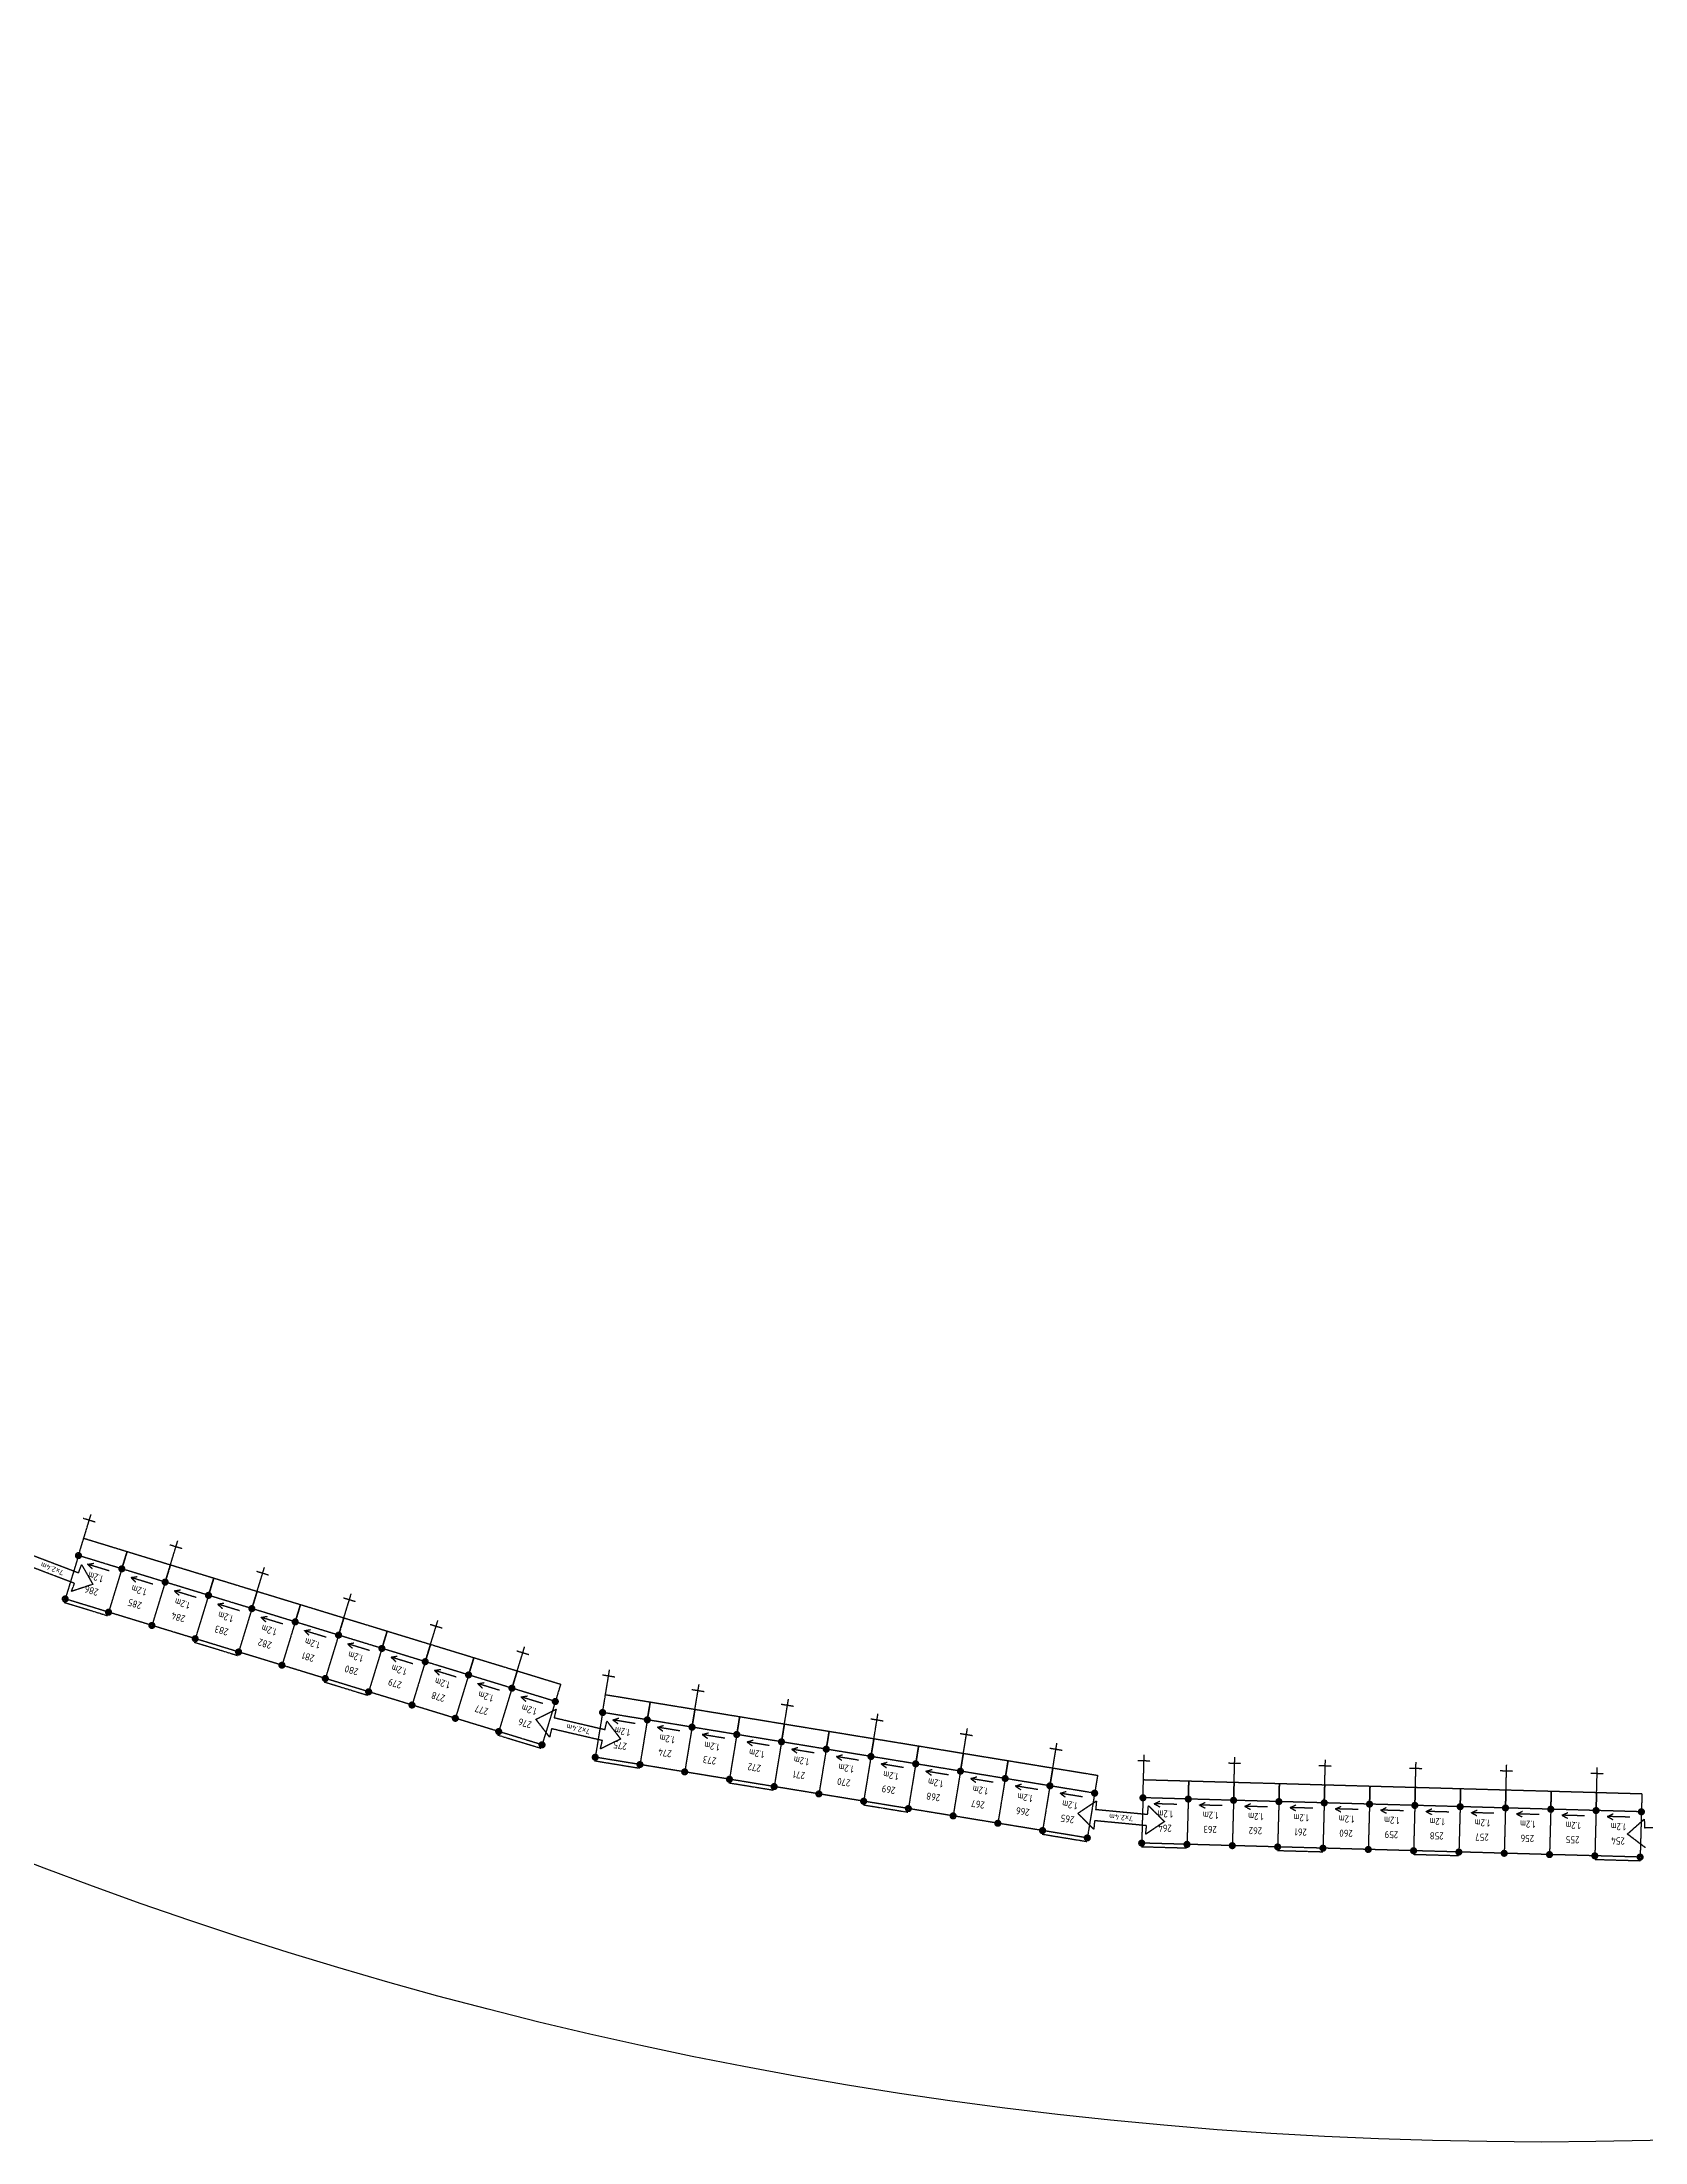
# Model space of a CAD drawing. Header units: millimetres. Extents: x -104667 to 131446, y -104429 to 134339.
# Drawn here: x -28618 to 16291, y -104429 to -45602 of the extents above; entities that cross this region are included whole.
import ezdxf
from ezdxf.enums import TextEntityAlignment as Align

# ---------------------------------------------------------------- set-up
doc = ezdxf.new("R2010")
doc.units = ezdxf.units.MM
doc.linetypes.add('KwikScaf_DASHED', pattern=[3.75, 2.5, -1.25])
doc.linetypes.add('KwikScaf_Line', pattern=[1, 1, 0])
doc.layers.get('0').update_dxf_attribs({"linetype": 'CONTINUOUS'})
doc.layers.add('KwikScaf Schematic', color=7, linetype='CONTINUOUS')
doc.styles.add('KwikScaf ISO', font='isocp.shx')

msp = doc.modelspace()

# ---------------------------------------------------------------- linework, layer by layer
msp.add_circle((13389, 13628), 118057)
at = {"layer": 'KwikScaf Schematic', "color": 1, "linetype": 'KwikScaf_Line'}
for p, q in [((-27126, -87065), (-27461, -86962)), ((-27447, -87515), (-27243, -86846)), ((-27596, -88001), (-27447, -87515)), ((-27447, -87515), (-26233, -87887)), ((-25019, -88259), (-24814, -87589)), ((-27596, -88001), (-27968, -89216)), ((-26382, -88373), (-27596, -88001)), ((-27339, -88246), (-27164, -88216)), ((-26382, -88373), (-26233, -87887)), ((-26233, -87887), (-26382, -88373)), ((-26233, -87887), (-25019, -88259)), ((-24698, -87808), (-25032, -87705)), ((-26732, -88432), (-27339, -88246)), ((-27339, -88246), (-27210, -88368)), ((-26382, -88373), (-26753, -89587)), ((-25167, -88744), (-26382, -88373)), ((-26124, -88617), (-25949, -88588)), ((-25517, -88803), (-26124, -88617)), ((-26124, -88617), (-25996, -88740)), ((-25167, -88744), (-25539, -89959)), ((-25167, -88744), (-25019, -88259)), ((-25019, -88259), (-25167, -88744)), ((-23953, -89116), (-25167, -88744)), ((-25019, -88259), (-23804, -88630)), ((-23953, -89116), (-23804, -88630)), ((-23804, -88630), (-23953, -89116)), ((-23804, -88630), (-22590, -89002)), ((-22269, -88551), (-22603, -88448)), ((-22590, -89002), (-22385, -88332)), ((-26753, -89587), (-27968, -89216)), ((-24910, -88989), (-24735, -88960)), ((-24303, -89175), (-24910, -88989)), ((-24910, -88989), (-24781, -89111)), ((-23953, -89116), (-24324, -90330)), ((-22738, -89487), (-23953, -89116)), ((-23696, -89361), (-23521, -89331)), ((-23088, -89546), (-23696, -89361)), ((-23696, -89361), (-23567, -89483)), ((-22738, -89487), (-22590, -89002)), ((-22590, -89002), (-22738, -89487)), ((-22590, -89002), (-21375, -89373)), ((-21524, -89859), (-21375, -89373)), ((-21375, -89373), (-21524, -89859)), ((-21375, -89373), (-20161, -89745)), ((-19840, -89294), (-20175, -89192)), ((-20161, -89745), (-19956, -89075)), ((-25539, -89959), (-26753, -89587)), ((-24324, -90330), (-25539, -89959)), ((-22738, -89487), (-23110, -90702)), ((-21524, -89859), (-22738, -89487)), ((-22481, -89732), (-22306, -89703)), ((-21874, -89918), (-22481, -89732)), ((-22481, -89732), (-22353, -89855)), ((-21524, -89859), (-21895, -91073)), ((-20309, -90231), (-21524, -89859)), ((-20309, -90231), (-20161, -89745)), ((-20161, -89745), (-20309, -90231)), ((-20161, -89745), (-18946, -90116)), ((-17411, -90037), (-17746, -89935)), ((-17732, -90488), (-17527, -89819)), ((-23110, -90702), (-24324, -90330)), ((-21267, -90104), (-21092, -90074)), ((-20660, -90290), (-21267, -90104)), ((-21267, -90104), (-21138, -90226)), ((-20309, -90231), (-20681, -91445)), ((-19095, -90602), (-20309, -90231)), ((-20052, -90475), (-19877, -90446)), ((-19445, -90661), (-20052, -90475)), ((-20052, -90475), (-19924, -90598)), ((-19095, -90602), (-18946, -90116)), ((-18946, -90116), (-19095, -90602)), ((-18946, -90116), (-17732, -90488)), ((-17881, -90974), (-17732, -90488)), ((-17732, -90488), (-17881, -90974)), ((-17732, -90488), (-16518, -90860)), ((-15303, -91231), (-15098, -90562)), ((-21895, -91073), (-23110, -90702)), ((-20681, -91445), (-21895, -91073)), ((-19095, -90602), (-19467, -91817)), ((-17881, -90974), (-19095, -90602)), ((-18838, -90847), (-18663, -90817)), ((-18231, -91033), (-18838, -90847)), ((-18838, -90847), (-18709, -90969)), ((-17881, -90974), (-18252, -92188)), ((-16666, -91345), (-17881, -90974)), ((-16666, -91345), (-16518, -90860)), ((-16518, -90860), (-16666, -91345)), ((-16518, -90860), (-15303, -91231)), ((-14982, -90780), (-15317, -90678)), ((-19467, -91817), (-20681, -91445)), ((-17623, -91218), (-17448, -91189)), ((-17016, -91404), (-17623, -91218)), ((-17623, -91218), (-17495, -91341)), ((-16666, -91345), (-17038, -92560)), ((-15452, -91717), (-16666, -91345)), ((-16409, -91590), (-16234, -91561)), ((-15802, -91776), (-16409, -91590)), ((-16409, -91590), (-16280, -91712)), ((-15452, -91717), (-15823, -92931)), ((-15452, -91717), (-15303, -91231)), ((-15303, -91231), (-15452, -91717)), ((-14237, -92088), (-15452, -91717)), ((-15303, -91231), (-14089, -91603)), ((-14089, -91603), (-14237, -92088)), ((-12573, -91406), (-12919, -91350)), ((-12831, -91896), (-12718, -91205)), ((-10067, -91817), (-10412, -91761)), ((-10325, -92307), (-10211, -91616)), ((-18252, -92188), (-19467, -91817)), ((-17038, -92560), (-18252, -92188)), ((-15195, -91962), (-15020, -91932)), ((-14587, -92147), (-15195, -91962)), ((-15195, -91962), (-15066, -92084)), ((-14237, -92088), (-14609, -93303)), ((-12913, -92397), (-12831, -91896)), ((-12831, -91896), (-11578, -92102)), ((-11660, -92603), (-11578, -92102)), ((-11578, -92102), (-11660, -92603)), ((-11578, -92102), (-10325, -92307)), ((-10407, -92808), (-10325, -92307)), ((-10325, -92307), (-10407, -92808)), ((-10325, -92307), (-9071, -92512)), ((-7560, -92228), (-7906, -92172)), ((-7818, -92718), (-7705, -92027)), ((-15823, -92931), (-17038, -92560)), ((-14609, -93303), (-15823, -92931)), ((-12913, -92397), (-13119, -93651)), ((-11660, -92603), (-12913, -92397)), ((-12626, -92605), (-12456, -92553)), ((-11999, -92708), (-12626, -92605)), ((-12626, -92605), (-12482, -92709)), ((-11660, -92603), (-11865, -93856)), ((-10407, -92808), (-11660, -92603)), ((-11372, -92811), (-11203, -92758)), ((-10746, -92914), (-11372, -92811)), ((-11372, -92811), (-11229, -92915)), ((-10407, -92808), (-10612, -94062)), ((-9153, -93014), (-10407, -92808)), ((-9153, -93014), (-9071, -92512)), ((-9071, -92512), (-9153, -93014)), ((-9071, -92512), (-7818, -92718)), ((-7900, -93219), (-7818, -92718)), ((-7818, -92718), (-7900, -93219)), ((-7818, -92718), (-6565, -92923)), ((-6647, -93425), (-6565, -92923)), ((-6565, -92923), (-6647, -93425)), ((-6565, -92923), (-5311, -93129)), ((-5054, -92639), (-5399, -92582)), ((-5311, -93129), (-5198, -92438)), ((-2805, -93540), (-2692, -92849)), ((-10119, -93016), (-9950, -92964)), ((-9492, -93119), (-10119, -93016)), ((-10119, -93016), (-9975, -93120)), ((-9153, -93014), (-9359, -94267)), ((-7900, -93219), (-9153, -93014)), ((-8866, -93222), (-8696, -93169)), ((-8239, -93325), (-8866, -93222)), ((-8866, -93222), (-8722, -93326)), ((-7900, -93219), (-8106, -94473)), ((-6647, -93425), (-7900, -93219)), ((-7613, -93427), (-7443, -93375)), ((-6986, -93530), (-7613, -93427)), ((-7613, -93427), (-7469, -93531)), ((-6647, -93425), (-6852, -94678)), ((-5394, -93630), (-6647, -93425)), ((-5394, -93630), (-5311, -93129)), ((-5311, -93129), (-5394, -93630)), ((-5311, -93129), (-4058, -93334)), ((-4140, -93836), (-4058, -93334)), ((-4058, -93334), (-4140, -93836)), ((-4058, -93334), (-2805, -93540)), ((-2547, -93050), (-2893, -92993)), ((-41, -93461), (-386, -93404)), ((-298, -93951), (-185, -93260)), ((-11865, -93856), (-13119, -93651)), ((-10612, -94062), (-11865, -93856)), ((-9359, -94267), (-10612, -94062)), ((-6359, -93633), (-6190, -93580)), ((-5733, -93735), (-6359, -93633)), ((-6359, -93633), (-6215, -93737)), ((-5394, -93630), (-5599, -94883)), ((-4140, -93836), (-5394, -93630)), ((-5106, -93838), (-4936, -93786)), ((-4479, -93941), (-5106, -93838)), ((-5106, -93838), (-4962, -93942)), ((-4140, -93836), (-4346, -95089)), ((-2887, -94041), (-4140, -93836)), ((-3853, -94044), (-3683, -93991)), ((-3226, -94146), (-3853, -94044)), ((-3853, -94044), (-3709, -94148)), ((-2887, -94041), (-3093, -95294)), ((-2887, -94041), (-2805, -93540)), ((-2805, -93540), (-2887, -94041)), ((-1634, -94247), (-2887, -94041)), ((-2805, -93540), (-1552, -93745)), ((-1634, -94247), (-1552, -93745)), ((-1552, -93745), (-1634, -94247)), ((-1552, -93745), (-298, -93951)), ((-381, -94452), (-298, -93951)), ((-298, -93951), (-381, -94452)), ((-298, -93951), (955, -94156)), ((2430, -93759), (2080, -93749)), ((2241, -94278), (2260, -93579)), ((4969, -93830), (4619, -93820)), ((4780, -94350), (4799, -93650)), ((7508, -93901), (7158, -93891)), ((7319, -94421), (7338, -93721)), ((10047, -93973), (9697, -93963)), ((9858, -94492), (9877, -93793)), ((12586, -94044), (12236, -94034)), ((12397, -94564), (12416, -93864)), ((15125, -94115), (14775, -94105)), ((14936, -94635), (14955, -93935)), ((-8106, -94473), (-9359, -94267)), ((-6852, -94678), (-8106, -94473)), ((-5599, -94883), (-6852, -94678)), ((-2599, -94249), (-2430, -94197)), ((-1973, -94352), (-2599, -94249)), ((-2599, -94249), (-2456, -94353)), ((-1634, -94247), (-1839, -95500)), ((-381, -94452), (-1634, -94247)), ((-1346, -94455), (-1177, -94402)), ((-720, -94557), (-1346, -94455)), ((-1346, -94455), (-1202, -94559)), ((-381, -94452), (-586, -95705)), ((873, -94658), (-381, -94452)), ((-93, -94660), (77, -94607)), ((534, -94763), (-93, -94660)), ((-93, -94660), (51, -94764)), ((873, -94658), (667, -95911)), ((955, -94156), (873, -94658)), ((2226, -94786), (2241, -94278)), ((2241, -94278), (3510, -94314)), ((3496, -94822), (3510, -94314)), ((3510, -94314), (3496, -94822)), ((3510, -94314), (4780, -94350)), ((4765, -94858), (4780, -94350)), ((4780, -94350), (4765, -94858)), ((4780, -94350), (6049, -94385)), ((6035, -94893), (6049, -94385)), ((6049, -94385), (6035, -94893)), ((6049, -94385), (7319, -94421)), ((7304, -94929), (7319, -94421)), ((7319, -94421), (7304, -94929)), ((7319, -94421), (8588, -94457)), ((8574, -94965), (8588, -94457)), ((8588, -94457), (8574, -94965)), ((8588, -94457), (9858, -94492)), ((9843, -95000), (9858, -94492)), ((9858, -94492), (9843, -95000)), ((9858, -94492), (11127, -94528)), ((11113, -95036), (11127, -94528)), ((11127, -94528), (11113, -95036)), ((11127, -94528), (12397, -94564)), ((12382, -95072), (12397, -94564)), ((12397, -94564), (12382, -95072)), ((12397, -94564), (13666, -94599)), ((13652, -95107), (13666, -94599)), ((13666, -94599), (13652, -95107)), ((13666, -94599), (14936, -94635)), ((14921, -95143), (14936, -94635)), ((14936, -94635), (14921, -95143)), ((14936, -94635), (16205, -94671)), ((16205, -94671), (16191, -95179)), ((-4346, -95089), (-5599, -94883)), ((-3093, -95294), (-4346, -95089)), ((-1839, -95500), (-3093, -95294)), ((2226, -94786), (2191, -96056)), ((3496, -94822), (2226, -94786)), ((2539, -94954), (2700, -94879)), ((3174, -94972), (2539, -94954)), ((2539, -94954), (2696, -95038)), ((3496, -94822), (3460, -96091)), ((4765, -94858), (3496, -94822)), ((3809, -94990), (3970, -94915)), ((4443, -95007), (3809, -94990)), ((3809, -94990), (3965, -95073)), ((4765, -94858), (4730, -96127)), ((6035, -94893), (4765, -94858)), ((5078, -95025), (5239, -94950)), ((5713, -95043), (5078, -95025)), ((5078, -95025), (5235, -95109)), ((6035, -94893), (5999, -96163)), ((7304, -94929), (6035, -94893)), ((6348, -95061), (6509, -94986)), ((6982, -95079), (6348, -95061)), ((6348, -95061), (6504, -95145)), ((7304, -94929), (7269, -96198)), ((8574, -94965), (7304, -94929)), ((7617, -95097), (7778, -95022)), ((8252, -95114), (7617, -95097)), ((7617, -95097), (7774, -95180)), ((8574, -94965), (8538, -96234)), ((9843, -95000), (8574, -94965)), ((8887, -95132), (9048, -95057)), ((9521, -95150), (8887, -95132)), ((8887, -95132), (9043, -95216)), ((9843, -95000), (9808, -96270)), ((11113, -95036), (9843, -95000)), ((10156, -95168), (10317, -95093)), ((10791, -95186), (10156, -95168)), ((10156, -95168), (10313, -95252)), ((11113, -95036), (11077, -96305)), ((12382, -95072), (11113, -95036)), ((11426, -95204), (11587, -95129)), ((12060, -95221), (11426, -95204)), ((11426, -95204), (11582, -95287)), ((12382, -95072), (12347, -96341)), ((13652, -95107), (12382, -95072)), ((12695, -95239), (12856, -95164)), ((13330, -95257), (12695, -95239)), ((12695, -95239), (12852, -95323)), ((13652, -95107), (13616, -96377)), ((14921, -95143), (13652, -95107)), ((13965, -95275), (14126, -95200)), ((14599, -95293), (13965, -95275)), ((13965, -95275), (14121, -95359)), ((14921, -95143), (14886, -96412)), ((16191, -95179), (14921, -95143)), ((15234, -95311), (15395, -95236)), ((16191, -95179), (16155, -96448)), ((-586, -95705), (-1839, -95500)), ((667, -95911), (-586, -95705)), ((15869, -95328), (15234, -95311)), ((15234, -95311), (15391, -95394)), ((3460, -96091), (2191, -96056)), ((4730, -96127), (3460, -96091)), ((5999, -96163), (4730, -96127)), ((7269, -96198), (5999, -96163)), ((8538, -96234), (7269, -96198)), ((9808, -96270), (8538, -96234)), ((11077, -96305), (9808, -96270)), ((12347, -96341), (11077, -96305)), ((13616, -96377), (12347, -96341)), ((14886, -96412), (13616, -96377)), ((16155, -96448), (14886, -96412))]:
    msp.add_line(p, q, dxfattribs=at)
at = {"layer": 'KwikScaf Schematic', "color": 3, "linetype": 'KwikScaf_Line'}
for p, q in [((-28960, -87962), (-27593, -88482)), ((-27707, -88781), (-29074, -88261)), ((-27792, -89006), (-27707, -88781)), ((-27194, -88806), (-27792, -89006)), ((-27593, -88482), (-27507, -88258)), ((-27507, -88258), (-27194, -88806)), ((-14782, -92586), (-14216, -92307)), ((-14216, -92307), (-14270, -92541)), ((-14397, -93086), (-14782, -92586)), ((-14343, -92853), (-14397, -93086)), ((-12918, -93185), (-14343, -92853)), ((-14270, -92541), (-12845, -92874)), ((-12845, -92874), (-12791, -92640)), ((-12791, -92640), (-12407, -93141)), ((-12407, -93141), (-12973, -93419)), ((-12973, -93419), (-12918, -93185)), ((400, -95223), (924, -94872)), ((848, -95668), (400, -95223)), ((924, -94872), (901, -95111)), ((901, -95111), (2357, -95249)), ((2357, -95249), (2380, -95010)), ((2380, -95010), (2828, -95455)), ((871, -95429), (848, -95668)), ((2327, -95568), (871, -95429)), ((2828, -95455), (2304, -95807)), ((2304, -95807), (2327, -95568)), ((15798, -95803), (16270, -95384)), ((16301, -96183), (15798, -95803)), ((16270, -95384), (16279, -95624)), ((16279, -95624), (17741, -95566))]:
    msp.add_line(p, q, dxfattribs=at)
at = {"layer": 'KwikScaf Schematic', "color": 1, "linetype": 'KwikScaf_DASHED'}
for p, q in [((-27997, -89311), (-26782, -89683)), ((-24354, -90426), (-23139, -90798)), ((-20710, -91541), (-19496, -91912)), ((-15853, -93027), (-14638, -93398)), ((-13135, -93749), (-11882, -93955)), ((-9375, -94366), (-8122, -94571)), ((-5615, -94982), (-4362, -95188)), ((-602, -95804), (651, -96009)), ((2188, -96156), (3457, -96191)), ((5996, -96263), (7266, -96298)), ((9805, -96370), (11074, -96405)), ((14883, -96512), (16152, -96548))]:
    msp.add_line(p, q, dxfattribs=at)
at = {"layer": 'KwikScaf Schematic', "color": 1, "linetype": 'KwikScaf_Line'}
for points in [[(-27611, -88049, 100, 100, -0.198912), (-27640, -88025, 100, 100, -0.198912), (-27644, -87987, 100, 100, -0.198912), (-27620, -87957, 100, 100, -0.198912), (-27581, -87953, 100, 100, -0.198912), (-27552, -87978, 100, 100, -0.198912), (-27548, -88016, 100, 100, -0.198912), (-27573, -88045, 100, 100, -0.198912)], [(-26396, -88421, 100, 100, -0.198912), (-26426, -88396, 100, 100, -0.198912), (-26429, -88358, 100, 100, -0.198912), (-26405, -88329, 100, 100, -0.198912), (-26367, -88325, 100, 100, -0.198912), (-26337, -88349, 100, 100, -0.198912), (-26334, -88387, 100, 100, -0.198912), (-26358, -88417, 100, 100, -0.198912)], [(-25182, -88792, 100, 100, -0.198912), (-25211, -88768, 100, 100, -0.198912), (-25215, -88730, 100, 100, -0.198912), (-25191, -88700, 100, 100, -0.198912), (-25153, -88697, 100, 100, -0.198912), (-25123, -88721, 100, 100, -0.198912), (-25119, -88759, 100, 100, -0.198912), (-25144, -88788, 100, 100, -0.198912)], [(-23967, -89164, 100, 100, -0.198912), (-23997, -89139, 100, 100, -0.198912), (-24001, -89101, 100, 100, -0.198912), (-23976, -89072, 100, 100, -0.198912), (-23938, -89068, 100, 100, -0.198912), (-23909, -89092, 100, 100, -0.198912), (-23905, -89131, 100, 100, -0.198912), (-23929, -89160, 100, 100, -0.198912)], [(-22753, -89535, 100, 100, -0.198912), (-22782, -89511, 100, 100, -0.198912), (-22786, -89473, 100, 100, -0.198912), (-22762, -89443, 100, 100, -0.198912), (-22724, -89440, 100, 100, -0.198912), (-22694, -89464, 100, 100, -0.198912), (-22691, -89502, 100, 100, -0.198912), (-22715, -89532, 100, 100, -0.198912)], [(-26768, -89635, 100, 100, -0.198912), (-26797, -89611, 100, 100, -0.198912), (-26801, -89573, 100, 100, -0.198912), (-26777, -89543, 100, 100, -0.198912), (-26739, -89539, 100, 100, -0.198912), (-26709, -89564, 100, 100, -0.198912), (-26705, -89602, 100, 100, -0.198912), (-26730, -89631, 100, 100, -0.198912)], [(-25553, -90007, 100, 100, -0.198912), (-25583, -89982, 100, 100, -0.198912), (-25587, -89944, 100, 100, -0.198912), (-25562, -89915, 100, 100, -0.198912), (-25524, -89911, 100, 100, -0.198912), (-25495, -89935, 100, 100, -0.198912), (-25491, -89973, 100, 100, -0.198912), (-25515, -90003, 100, 100, -0.198912)], [(-21539, -89907, 100, 100, -0.198912), (-21568, -89882, 100, 100, -0.198912), (-21572, -89844, 100, 100, -0.198912), (-21547, -89815, 100, 100, -0.198912), (-21509, -89811, 100, 100, -0.198912), (-21480, -89836, 100, 100, -0.198912), (-21476, -89874, 100, 100, -0.198912), (-21500, -89903, 100, 100, -0.198912)], [(-24339, -90378, 100, 100, -0.198912), (-24368, -90354, 100, 100, -0.198912), (-24372, -90316, 100, 100, -0.198912), (-24348, -90286, 100, 100, -0.198912), (-24310, -90283, 100, 100, -0.198912), (-24280, -90307, 100, 100, -0.198912), (-24277, -90345, 100, 100, -0.198912), (-24301, -90374, 100, 100, -0.198912)], [(-20324, -90278, 100, 100, -0.198912), (-20354, -90254, 100, 100, -0.198912), (-20357, -90216, 100, 100, -0.198912), (-20333, -90186, 100, 100, -0.198912), (-20295, -90183, 100, 100, -0.198912), (-20265, -90207, 100, 100, -0.198912), (-20262, -90245, 100, 100, -0.198912), (-20286, -90275, 100, 100, -0.198912)], [(-19110, -90650, 100, 100, -0.198912), (-19139, -90626, 100, 100, -0.198912), (-19143, -90588, 100, 100, -0.198912), (-19119, -90558, 100, 100, -0.198912), (-19080, -90554, 100, 100, -0.198912), (-19051, -90579, 100, 100, -0.198912), (-19047, -90617, 100, 100, -0.198912), (-19072, -90646, 100, 100, -0.198912)], [(-23125, -90750, 100, 100, -0.198912), (-23154, -90725, 100, 100, -0.198912), (-23158, -90687, 100, 100, -0.198912), (-23133, -90658, 100, 100, -0.198912), (-23095, -90654, 100, 100, -0.198912), (-23066, -90678, 100, 100, -0.198912), (-23062, -90717, 100, 100, -0.198912), (-23086, -90746, 100, 100, -0.198912)], [(-21910, -91121, 100, 100, -0.198912), (-21940, -91097, 100, 100, -0.198912), (-21943, -91059, 100, 100, -0.198912), (-21919, -91029, 100, 100, -0.198912), (-21881, -91026, 100, 100, -0.198912), (-21851, -91050, 100, 100, -0.198912), (-21848, -91088, 100, 100, -0.198912), (-21872, -91118, 100, 100, -0.198912)], [(-17895, -91022, 100, 100, -0.198912), (-17925, -90997, 100, 100, -0.198912), (-17928, -90959, 100, 100, -0.198912), (-17904, -90930, 100, 100, -0.198912), (-17866, -90926, 100, 100, -0.198912), (-17836, -90950, 100, 100, -0.198912), (-17833, -90988, 100, 100, -0.198912), (-17857, -91018, 100, 100, -0.198912)], [(-20696, -91493, 100, 100, -0.198912), (-20725, -91468, 100, 100, -0.198912), (-20729, -91430, 100, 100, -0.198912), (-20705, -91401, 100, 100, -0.198912), (-20666, -91397, 100, 100, -0.198912), (-20637, -91422, 100, 100, -0.198912), (-20633, -91460, 100, 100, -0.198912), (-20658, -91489, 100, 100, -0.198912)], [(-19481, -91864, 100, 100, -0.198912), (-19511, -91840, 100, 100, -0.198912), (-19514, -91802, 100, 100, -0.198912), (-19490, -91772, 100, 100, -0.198912), (-19452, -91769, 100, 100, -0.198912), (-19422, -91793, 100, 100, -0.198912), (-19419, -91831, 100, 100, -0.198912), (-19443, -91861, 100, 100, -0.198912)], [(-16681, -91393, 100, 100, -0.198912), (-16710, -91369, 100, 100, -0.198912), (-16714, -91331, 100, 100, -0.198912), (-16690, -91301, 100, 100, -0.198912), (-16652, -91297, 100, 100, -0.198912), (-16622, -91322, 100, 100, -0.198912), (-16618, -91360, 100, 100, -0.198912), (-16643, -91389, 100, 100, -0.198912)], [(-15466, -91765, 100, 100, -0.198912), (-15496, -91740, 100, 100, -0.198912), (-15500, -91702, 100, 100, -0.198912), (-15475, -91673, 100, 100, -0.198912), (-15437, -91669, 100, 100, -0.198912), (-15408, -91693, 100, 100, -0.198912), (-15404, -91731, 100, 100, -0.198912), (-15428, -91761, 100, 100, -0.198912)], [(-18267, -92236, 100, 100, -0.198912), (-18296, -92212, 100, 100, -0.198912), (-18300, -92174, 100, 100, -0.198912), (-18276, -92144, 100, 100, -0.198912), (-18238, -92140, 100, 100, -0.198912), (-18208, -92165, 100, 100, -0.198912), (-18204, -92203, 100, 100, -0.198912), (-18229, -92232, 100, 100, -0.198912)], [(-17052, -92608, 100, 100, -0.198912), (-17082, -92583, 100, 100, -0.198912), (-17086, -92545, 100, 100, -0.198912), (-17061, -92516, 100, 100, -0.198912), (-17023, -92512, 100, 100, -0.198912), (-16994, -92536, 100, 100, -0.198912), (-16990, -92574, 100, 100, -0.198912), (-17014, -92604, 100, 100, -0.198912)], [(-15838, -92979, 100, 100, -0.198912), (-15867, -92955, 100, 100, -0.198912), (-15871, -92917, 100, 100, -0.198912), (-15847, -92887, 100, 100, -0.198912), (-15809, -92883, 100, 100, -0.198912), (-15779, -92908, 100, 100, -0.198912), (-15776, -92946, 100, 100, -0.198912), (-15800, -92975, 100, 100, -0.198912)], [(-14624, -93351, 100, 100, -0.198912), (-14653, -93326, 100, 100, -0.198912), (-14657, -93288, 100, 100, -0.198912), (-14632, -93259, 100, 100, -0.198912), (-14594, -93255, 100, 100, -0.198912), (-14565, -93279, 100, 100, -0.198912), (-14561, -93317, 100, 100, -0.198912), (-14585, -93347, 100, 100, -0.198912)]]:
    msp.add_lwpolyline(points, format="xyseb", close=True, dxfattribs=at)
at = {"layer": 'KwikScaf Schematic', "color": 1, "linetype": 'KwikScaf_Line', "const_width": 100}
for points in [[(-26396, -88421, -0.198912), (-26426, -88396, -0.198912), (-26429, -88358, -0.198912), (-26405, -88329, -0.198912), (-26367, -88325, -0.198912), (-26337, -88349, -0.198912), (-26334, -88387, -0.198912), (-26358, -88417, -0.198912)], [(-25182, -88792, -0.198912), (-25211, -88768, -0.198912), (-25215, -88730, -0.198912), (-25191, -88700, -0.198912), (-25153, -88697, -0.198912), (-25123, -88721, -0.198912), (-25119, -88759, -0.198912), (-25144, -88788, -0.198912)], [(-27982, -89263, -0.198912), (-28012, -89239, -0.198912), (-28015, -89201, -0.198912), (-27991, -89171, -0.198912), (-27953, -89168, -0.198912), (-27923, -89192, -0.198912), (-27920, -89230, -0.198912), (-27944, -89260, -0.198912)], [(-23967, -89164, -0.198912), (-23997, -89139, -0.198912), (-24001, -89101, -0.198912), (-23976, -89072, -0.198912), (-23938, -89068, -0.198912), (-23909, -89092, -0.198912), (-23905, -89131, -0.198912), (-23929, -89160, -0.198912)], [(-22753, -89535, -0.198912), (-22782, -89511, -0.198912), (-22786, -89473, -0.198912), (-22762, -89443, -0.198912), (-22724, -89440, -0.198912), (-22694, -89464, -0.198912), (-22691, -89502, -0.198912), (-22715, -89532, -0.198912)], [(-26768, -89635, -0.198912), (-26797, -89611, -0.198912), (-26801, -89573, -0.198912), (-26777, -89543, -0.198912), (-26739, -89539, -0.198912), (-26709, -89564, -0.198912), (-26705, -89602, -0.198912), (-26730, -89631, -0.198912)], [(-25553, -90007, -0.198912), (-25583, -89982, -0.198912), (-25587, -89944, -0.198912), (-25562, -89915, -0.198912), (-25524, -89911, -0.198912), (-25495, -89935, -0.198912), (-25491, -89973, -0.198912), (-25515, -90003, -0.198912)], [(-21539, -89907, -0.198912), (-21568, -89882, -0.198912), (-21572, -89844, -0.198912), (-21547, -89815, -0.198912), (-21509, -89811, -0.198912), (-21480, -89836, -0.198912), (-21476, -89874, -0.198912), (-21500, -89903, -0.198912)], [(-24339, -90378, -0.198912), (-24368, -90354, -0.198912), (-24372, -90316, -0.198912), (-24348, -90286, -0.198912), (-24310, -90283, -0.198912), (-24280, -90307, -0.198912), (-24277, -90345, -0.198912), (-24301, -90374, -0.198912)], [(-20324, -90278, -0.198912), (-20354, -90254, -0.198912), (-20357, -90216, -0.198912), (-20333, -90186, -0.198912), (-20295, -90183, -0.198912), (-20265, -90207, -0.198912), (-20262, -90245, -0.198912), (-20286, -90275, -0.198912)], [(-19110, -90650, -0.198912), (-19139, -90626, -0.198912), (-19143, -90588, -0.198912), (-19119, -90558, -0.198912), (-19080, -90554, -0.198912), (-19051, -90579, -0.198912), (-19047, -90617, -0.198912), (-19072, -90646, -0.198912)], [(-23125, -90750, -0.198912), (-23154, -90725, -0.198912), (-23158, -90687, -0.198912), (-23133, -90658, -0.198912), (-23095, -90654, -0.198912), (-23066, -90678, -0.198912), (-23062, -90717, -0.198912), (-23086, -90746, -0.198912)], [(-21910, -91121, -0.198912), (-21940, -91097, -0.198912), (-21943, -91059, -0.198912), (-21919, -91029, -0.198912), (-21881, -91026, -0.198912), (-21851, -91050, -0.198912), (-21848, -91088, -0.198912), (-21872, -91118, -0.198912)], [(-17895, -91022, -0.198912), (-17925, -90997, -0.198912), (-17928, -90959, -0.198912), (-17904, -90930, -0.198912), (-17866, -90926, -0.198912), (-17836, -90950, -0.198912), (-17833, -90988, -0.198912), (-17857, -91018, -0.198912)], [(-20696, -91493, -0.198912), (-20725, -91468, -0.198912), (-20729, -91430, -0.198912), (-20705, -91401, -0.198912), (-20666, -91397, -0.198912), (-20637, -91422, -0.198912), (-20633, -91460, -0.198912), (-20658, -91489, -0.198912)], [(-19481, -91864, -0.198912), (-19511, -91840, -0.198912), (-19514, -91802, -0.198912), (-19490, -91772, -0.198912), (-19452, -91769, -0.198912), (-19422, -91793, -0.198912), (-19419, -91831, -0.198912), (-19443, -91861, -0.198912)], [(-16681, -91393, -0.198912), (-16710, -91369, -0.198912), (-16714, -91331, -0.198912), (-16690, -91301, -0.198912), (-16652, -91297, -0.198912), (-16622, -91322, -0.198912), (-16618, -91360, -0.198912), (-16643, -91389, -0.198912)], [(-15466, -91765, -0.198912), (-15496, -91740, -0.198912), (-15500, -91702, -0.198912), (-15475, -91673, -0.198912), (-15437, -91669, -0.198912), (-15408, -91693, -0.198912), (-15404, -91731, -0.198912), (-15428, -91761, -0.198912)], [(-18267, -92236, -0.198912), (-18296, -92212, -0.198912), (-18300, -92174, -0.198912), (-18276, -92144, -0.198912), (-18238, -92140, -0.198912), (-18208, -92165, -0.198912), (-18204, -92203, -0.198912), (-18229, -92232, -0.198912)], [(-14252, -92136, -0.198912), (-14281, -92112, -0.198912), (-14285, -92074, -0.198912), (-14261, -92044, -0.198912), (-14223, -92041, -0.198912), (-14193, -92065, -0.198912), (-14190, -92103, -0.198912), (-14214, -92133, -0.198912)], [(-12921, -92447, -0.198912), (-12954, -92427, -0.198912), (-12963, -92389, -0.198912), (-12942, -92357, -0.198912), (-12905, -92348, -0.198912), (-12873, -92368, -0.198912), (-12864, -92405, -0.198912), (-12884, -92438, -0.198912)], [(-17052, -92608, -0.198912), (-17082, -92583, -0.198912), (-17086, -92545, -0.198912), (-17061, -92516, -0.198912), (-17023, -92512, -0.198912), (-16994, -92536, -0.198912), (-16990, -92574, -0.198912), (-17014, -92604, -0.198912)], [(-15838, -92979, -0.198912), (-15867, -92955, -0.198912), (-15871, -92917, -0.198912), (-15847, -92887, -0.198912), (-15809, -92883, -0.198912), (-15779, -92908, -0.198912), (-15776, -92946, -0.198912), (-15800, -92975, -0.198912)], [(-11668, -92652, -0.198912), (-11701, -92632, -0.198912), (-11709, -92595, -0.198912), (-11689, -92562, -0.198912), (-11652, -92553, -0.198912), (-11619, -92574, -0.198912), (-11611, -92611, -0.198912), (-11631, -92643, -0.198912)], [(-11668, -92652, -0.198912), (-11701, -92632, -0.198912), (-11709, -92595, -0.198912), (-11689, -92562, -0.198912), (-11652, -92553, -0.198912), (-11619, -92574, -0.198912), (-11611, -92611, -0.198912), (-11631, -92643, -0.198912)], [(-10415, -92858, -0.198912), (-10447, -92837, -0.198912), (-10456, -92800, -0.198912), (-10436, -92768, -0.198912), (-10399, -92759, -0.198912), (-10366, -92779, -0.198912), (-10357, -92816, -0.198912), (-10378, -92849, -0.198912)], [(-10415, -92858, -0.198912), (-10447, -92837, -0.198912), (-10456, -92800, -0.198912), (-10436, -92768, -0.198912), (-10399, -92759, -0.198912), (-10366, -92779, -0.198912), (-10357, -92816, -0.198912), (-10378, -92849, -0.198912)], [(-9162, -93063, -0.198912), (-9194, -93043, -0.198912), (-9203, -93006, -0.198912), (-9183, -92973, -0.198912), (-9145, -92964, -0.198912), (-9113, -92985, -0.198912), (-9104, -93022, -0.198912), (-9124, -93054, -0.198912)], [(-9162, -93063, -0.198912), (-9194, -93043, -0.198912), (-9203, -93006, -0.198912), (-9183, -92973, -0.198912), (-9145, -92964, -0.198912), (-9113, -92985, -0.198912), (-9104, -93022, -0.198912), (-9124, -93054, -0.198912)], [(-7908, -93269, -0.198912), (-7941, -93248, -0.198912), (-7950, -93211, -0.198912), (-7929, -93179, -0.198912), (-7892, -93170, -0.198912), (-7860, -93190, -0.198912), (-7851, -93227, -0.198912), (-7871, -93260, -0.198912)], [(-7908, -93269, -0.198912), (-7941, -93248, -0.198912), (-7950, -93211, -0.198912), (-7929, -93179, -0.198912), (-7892, -93170, -0.198912), (-7860, -93190, -0.198912), (-7851, -93227, -0.198912), (-7871, -93260, -0.198912)], [(-6655, -93474, -0.198912), (-6688, -93454, -0.198912), (-6696, -93417, -0.198912), (-6676, -93384, -0.198912), (-6639, -93375, -0.198912), (-6606, -93396, -0.198912), (-6598, -93433, -0.198912), (-6618, -93465, -0.198912)], [(-6655, -93474, -0.198912), (-6688, -93454, -0.198912), (-6696, -93417, -0.198912), (-6676, -93384, -0.198912), (-6639, -93375, -0.198912), (-6606, -93396, -0.198912), (-6598, -93433, -0.198912), (-6618, -93465, -0.198912)], [(-5402, -93680, -0.198912), (-5434, -93659, -0.198912), (-5443, -93622, -0.198912), (-5423, -93590, -0.198912), (-5386, -93581, -0.198912), (-5353, -93601, -0.198912), (-5344, -93638, -0.198912), (-5364, -93671, -0.198912)], [(-5402, -93680, -0.198912), (-5434, -93659, -0.198912), (-5443, -93622, -0.198912), (-5423, -93590, -0.198912), (-5386, -93581, -0.198912), (-5353, -93601, -0.198912), (-5344, -93638, -0.198912), (-5364, -93671, -0.198912)], [(-13127, -93700, -0.198912), (-13159, -93680, -0.198912), (-13168, -93643, -0.198912), (-13148, -93610, -0.198912), (-13111, -93601, -0.198912), (-13078, -93621, -0.198912), (-13069, -93659, -0.198912), (-13090, -93691, -0.198912)], [(-11874, -93905, -0.198912), (-11906, -93885, -0.198912), (-11915, -93848, -0.198912), (-11895, -93815, -0.198912), (-11857, -93807, -0.198912), (-11825, -93827, -0.198912), (-11816, -93864, -0.198912), (-11836, -93897, -0.198912)], [(-11874, -93905, -0.198912), (-11906, -93885, -0.198912), (-11915, -93848, -0.198912), (-11895, -93815, -0.198912), (-11857, -93807, -0.198912), (-11825, -93827, -0.198912), (-11816, -93864, -0.198912), (-11836, -93897, -0.198912)], [(-10620, -94111, -0.198912), (-10653, -94091, -0.198912), (-10662, -94053, -0.198912), (-10641, -94021, -0.198912), (-10604, -94012, -0.198912), (-10572, -94032, -0.198912), (-10563, -94070, -0.198912), (-10583, -94102, -0.198912)], [(-10620, -94111, -0.198912), (-10653, -94091, -0.198912), (-10662, -94053, -0.198912), (-10641, -94021, -0.198912), (-10604, -94012, -0.198912), (-10572, -94032, -0.198912), (-10563, -94070, -0.198912), (-10583, -94102, -0.198912)], [(-4148, -93885, -0.198912), (-4181, -93865, -0.198912), (-4190, -93828, -0.198912), (-4170, -93795, -0.198912), (-4132, -93786, -0.198912), (-4100, -93806, -0.198912), (-4091, -93844, -0.198912), (-4111, -93876, -0.198912)], [(-4148, -93885, -0.198912), (-4181, -93865, -0.198912), (-4190, -93828, -0.198912), (-4170, -93795, -0.198912), (-4132, -93786, -0.198912), (-4100, -93806, -0.198912), (-4091, -93844, -0.198912), (-4111, -93876, -0.198912)], [(-2895, -94090, -0.198912), (-2928, -94070, -0.198912), (-2936, -94033, -0.198912), (-2916, -94001, -0.198912), (-2879, -93992, -0.198912), (-2846, -94012, -0.198912), (-2838, -94049, -0.198912), (-2858, -94082, -0.198912)], [(-2895, -94090, -0.198912), (-2928, -94070, -0.198912), (-2936, -94033, -0.198912), (-2916, -94001, -0.198912), (-2879, -93992, -0.198912), (-2846, -94012, -0.198912), (-2838, -94049, -0.198912), (-2858, -94082, -0.198912)], [(-9367, -94316, -0.198912), (-9400, -94296, -0.198912), (-9408, -94259, -0.198912), (-9388, -94226, -0.198912), (-9351, -94218, -0.198912), (-9318, -94238, -0.198912), (-9310, -94275, -0.198912), (-9330, -94308, -0.198912)], [(-9367, -94316, -0.198912), (-9400, -94296, -0.198912), (-9408, -94259, -0.198912), (-9388, -94226, -0.198912), (-9351, -94218, -0.198912), (-9318, -94238, -0.198912), (-9310, -94275, -0.198912), (-9330, -94308, -0.198912)], [(-8114, -94522, -0.198912), (-8146, -94502, -0.198912), (-8155, -94464, -0.198912), (-8135, -94432, -0.198912), (-8098, -94423, -0.198912), (-8065, -94443, -0.198912), (-8056, -94481, -0.198912), (-8076, -94513, -0.198912)], [(-8114, -94522, -0.198912), (-8146, -94502, -0.198912), (-8155, -94464, -0.198912), (-8135, -94432, -0.198912), (-8098, -94423, -0.198912), (-8065, -94443, -0.198912), (-8056, -94481, -0.198912), (-8076, -94513, -0.198912)], [(-6860, -94727, -0.198912), (-6893, -94707, -0.198912), (-6902, -94670, -0.198912), (-6882, -94637, -0.198912), (-6844, -94629, -0.198912), (-6812, -94649, -0.198912), (-6803, -94686, -0.198912), (-6823, -94719, -0.198912)], [(-6860, -94727, -0.198912), (-6893, -94707, -0.198912), (-6902, -94670, -0.198912), (-6882, -94637, -0.198912), (-6844, -94629, -0.198912), (-6812, -94649, -0.198912), (-6803, -94686, -0.198912), (-6823, -94719, -0.198912)], [(-1642, -94296, -0.198912), (-1674, -94276, -0.198912), (-1683, -94239, -0.198912), (-1663, -94206, -0.198912), (-1626, -94197, -0.198912), (-1593, -94217, -0.198912), (-1584, -94255, -0.198912), (-1605, -94287, -0.198912)], [(-1642, -94296, -0.198912), (-1674, -94276, -0.198912), (-1683, -94239, -0.198912), (-1663, -94206, -0.198912), (-1626, -94197, -0.198912), (-1593, -94217, -0.198912), (-1584, -94255, -0.198912), (-1605, -94287, -0.198912)], [(-389, -94501, -0.198912), (-421, -94481, -0.198912), (-430, -94444, -0.198912), (-410, -94411, -0.198912), (-372, -94403, -0.198912), (-340, -94423, -0.198912), (-331, -94460, -0.198912), (-351, -94493, -0.198912)], [(-389, -94501, -0.198912), (-421, -94481, -0.198912), (-430, -94444, -0.198912), (-410, -94411, -0.198912), (-372, -94403, -0.198912), (-340, -94423, -0.198912), (-331, -94460, -0.198912), (-351, -94493, -0.198912)], [(865, -94707, -0.198912), (832, -94687, -0.198912), (823, -94649, -0.198912), (844, -94617, -0.198912), (881, -94608, -0.198912), (913, -94628, -0.198912), (922, -94666, -0.198912), (902, -94698, -0.198912)], [(2225, -94836, -0.198912), (2190, -94821, -0.198912), (2176, -94785, -0.198912), (2192, -94750, -0.198912), (2228, -94736, -0.198912), (2263, -94752, -0.198912), (2276, -94788, -0.198912), (2261, -94823, -0.198912)], [(-5607, -94933, -0.198912), (-5640, -94913, -0.198912), (-5648, -94875, -0.198912), (-5628, -94843, -0.198912), (-5591, -94834, -0.198912), (-5558, -94854, -0.198912), (-5550, -94892, -0.198912), (-5570, -94924, -0.198912)], [(-5607, -94933, -0.198912), (-5640, -94913, -0.198912), (-5648, -94875, -0.198912), (-5628, -94843, -0.198912), (-5591, -94834, -0.198912), (-5558, -94854, -0.198912), (-5550, -94892, -0.198912), (-5570, -94924, -0.198912)], [(-4354, -95138, -0.198912), (-4386, -95118, -0.198912), (-4395, -95081, -0.198912), (-4375, -95048, -0.198912), (-4338, -95040, -0.198912), (-4305, -95060, -0.198912), (-4296, -95097, -0.198912), (-4317, -95130, -0.198912)], [(-4354, -95138, -0.198912), (-4386, -95118, -0.198912), (-4395, -95081, -0.198912), (-4375, -95048, -0.198912), (-4338, -95040, -0.198912), (-4305, -95060, -0.198912), (-4296, -95097, -0.198912), (-4317, -95130, -0.198912)], [(-3101, -95344, -0.198912), (-3133, -95324, -0.198912), (-3142, -95286, -0.198912), (-3122, -95254, -0.198912), (-3084, -95245, -0.198912), (-3052, -95265, -0.198912), (-3043, -95302, -0.198912), (-3063, -95335, -0.198912)], [(-3101, -95344, -0.198912), (-3133, -95324, -0.198912), (-3142, -95286, -0.198912), (-3122, -95254, -0.198912), (-3084, -95245, -0.198912), (-3052, -95265, -0.198912), (-3043, -95302, -0.198912), (-3063, -95335, -0.198912)], [(3494, -94872, -0.198912), (3459, -94856, -0.198912), (3446, -94821, -0.198912), (3461, -94786, -0.198912), (3497, -94772, -0.198912), (3532, -94788, -0.198912), (3546, -94823, -0.198912), (3530, -94858, -0.198912)], [(3494, -94872, -0.198912), (3459, -94856, -0.198912), (3446, -94821, -0.198912), (3461, -94786, -0.198912), (3497, -94772, -0.198912), (3532, -94788, -0.198912), (3546, -94823, -0.198912), (3530, -94858, -0.198912)], [(4764, -94908, -0.198912), (4729, -94892, -0.198912), (4715, -94856, -0.198912), (4731, -94821, -0.198912), (4767, -94808, -0.198912), (4802, -94823, -0.198912), (4815, -94859, -0.198912), (4800, -94894, -0.198912)], [(4764, -94908, -0.198912), (4729, -94892, -0.198912), (4715, -94856, -0.198912), (4731, -94821, -0.198912), (4767, -94808, -0.198912), (4802, -94823, -0.198912), (4815, -94859, -0.198912), (4800, -94894, -0.198912)], [(6033, -94943, -0.198912), (5998, -94928, -0.198912), (5985, -94892, -0.198912), (6000, -94857, -0.198912), (6036, -94843, -0.198912), (6071, -94859, -0.198912), (6085, -94895, -0.198912), (6069, -94930, -0.198912)], [(6033, -94943, -0.198912), (5998, -94928, -0.198912), (5985, -94892, -0.198912), (6000, -94857, -0.198912), (6036, -94843, -0.198912), (6071, -94859, -0.198912), (6085, -94895, -0.198912), (6069, -94930, -0.198912)], [(7303, -94979, -0.198912), (7268, -94963, -0.198912), (7254, -94928, -0.198912), (7270, -94893, -0.198912), (7306, -94879, -0.198912), (7341, -94895, -0.198912), (7354, -94930, -0.198912), (7339, -94965, -0.198912)], [(7303, -94979, -0.198912), (7268, -94963, -0.198912), (7254, -94928, -0.198912), (7270, -94893, -0.198912), (7306, -94879, -0.198912), (7341, -94895, -0.198912), (7354, -94930, -0.198912), (7339, -94965, -0.198912)], [(8572, -95015, -0.198912), (8537, -94999, -0.198912), (8524, -94963, -0.198912), (8539, -94928, -0.198912), (8575, -94915, -0.198912), (8610, -94930, -0.198912), (8624, -94966, -0.198912), (8608, -95001, -0.198912)], [(8572, -95015, -0.198912), (8537, -94999, -0.198912), (8524, -94963, -0.198912), (8539, -94928, -0.198912), (8575, -94915, -0.198912), (8610, -94930, -0.198912), (8624, -94966, -0.198912), (8608, -95001, -0.198912)], [(9842, -95050, -0.198912), (9807, -95035, -0.198912), (9793, -94999, -0.198912), (9809, -94964, -0.198912), (9845, -94950, -0.198912), (9880, -94966, -0.198912), (9893, -95002, -0.198912), (9878, -95037, -0.198912)], [(9842, -95050, -0.198912), (9807, -95035, -0.198912), (9793, -94999, -0.198912), (9809, -94964, -0.198912), (9845, -94950, -0.198912), (9880, -94966, -0.198912), (9893, -95002, -0.198912), (9878, -95037, -0.198912)], [(11111, -95086, -0.198912), (11076, -95070, -0.198912), (11063, -95035, -0.198912), (11078, -95000, -0.198912), (11114, -94986, -0.198912), (11149, -95002, -0.198912), (11163, -95037, -0.198912), (11147, -95072, -0.198912)], [(11111, -95086, -0.198912), (11076, -95070, -0.198912), (11063, -95035, -0.198912), (11078, -95000, -0.198912), (11114, -94986, -0.198912), (11149, -95002, -0.198912), (11163, -95037, -0.198912), (11147, -95072, -0.198912)], [(12381, -95122, -0.198912), (12346, -95106, -0.198912), (12332, -95070, -0.198912), (12348, -95035, -0.198912), (12384, -95022, -0.198912), (12419, -95037, -0.198912), (12432, -95073, -0.198912), (12417, -95108, -0.198912)], [(12381, -95122, -0.198912), (12346, -95106, -0.198912), (12332, -95070, -0.198912), (12348, -95035, -0.198912), (12384, -95022, -0.198912), (12419, -95037, -0.198912), (12432, -95073, -0.198912), (12417, -95108, -0.198912)], [(13650, -95157, -0.198912), (13615, -95142, -0.198912), (13602, -95106, -0.198912), (13617, -95071, -0.198912), (13653, -95057, -0.198912), (13688, -95073, -0.198912), (13702, -95109, -0.198912), (13686, -95144, -0.198912)], [(13650, -95157, -0.198912), (13615, -95142, -0.198912), (13602, -95106, -0.198912), (13617, -95071, -0.198912), (13653, -95057, -0.198912), (13688, -95073, -0.198912), (13702, -95109, -0.198912), (13686, -95144, -0.198912)], [(14920, -95193, -0.198912), (14885, -95177, -0.198912), (14871, -95142, -0.198912), (14887, -95107, -0.198912), (14923, -95093, -0.198912), (14958, -95109, -0.198912), (14971, -95144, -0.198912), (14956, -95179, -0.198912)], [(14920, -95193, -0.198912), (14885, -95177, -0.198912), (14871, -95142, -0.198912), (14887, -95107, -0.198912), (14923, -95093, -0.198912), (14958, -95109, -0.198912), (14971, -95144, -0.198912), (14956, -95179, -0.198912)], [(16189, -95229, -0.198912), (16154, -95213, -0.198912), (16141, -95177, -0.198912), (16156, -95142, -0.198912), (16192, -95129, -0.198912), (16227, -95144, -0.198912), (16241, -95180, -0.198912), (16225, -95215, -0.198912)], [(-1847, -95549, -0.198912), (-1880, -95529, -0.198912), (-1889, -95492, -0.198912), (-1868, -95459, -0.198912), (-1831, -95451, -0.198912), (-1799, -95471, -0.198912), (-1790, -95508, -0.198912), (-1810, -95540, -0.198912)], [(-1847, -95549, -0.198912), (-1880, -95529, -0.198912), (-1889, -95492, -0.198912), (-1868, -95459, -0.198912), (-1831, -95451, -0.198912), (-1799, -95471, -0.198912), (-1790, -95508, -0.198912), (-1810, -95540, -0.198912)], [(-594, -95755, -0.198912), (-627, -95735, -0.198912), (-635, -95697, -0.198912), (-615, -95665, -0.198912), (-578, -95656, -0.198912), (-545, -95676, -0.198912), (-537, -95713, -0.198912), (-557, -95746, -0.198912)], [(-594, -95755, -0.198912), (-627, -95735, -0.198912), (-635, -95697, -0.198912), (-615, -95665, -0.198912), (-578, -95656, -0.198912), (-545, -95676, -0.198912), (-537, -95713, -0.198912), (-557, -95746, -0.198912)], [(659, -95960, -0.198912), (627, -95940, -0.198912), (618, -95903, -0.198912), (638, -95870, -0.198912), (675, -95861, -0.198912), (708, -95882, -0.198912), (717, -95919, -0.198912), (696, -95951, -0.198912)], [(2189, -96106, -0.198912), (2154, -96090, -0.198912), (2141, -96054, -0.198912), (2156, -96019, -0.198912), (2192, -96006, -0.198912), (2227, -96021, -0.198912), (2241, -96057, -0.198912), (2225, -96092, -0.198912)], [(3459, -96141, -0.198912), (3424, -96126, -0.198912), (3410, -96090, -0.198912), (3426, -96055, -0.198912), (3461, -96041, -0.198912), (3496, -96057, -0.198912), (3510, -96093, -0.198912), (3494, -96128, -0.198912)], [(3459, -96141, -0.198912), (3424, -96126, -0.198912), (3410, -96090, -0.198912), (3426, -96055, -0.198912), (3461, -96041, -0.198912), (3496, -96057, -0.198912), (3510, -96093, -0.198912), (3494, -96128, -0.198912)], [(4728, -96177, -0.198912), (4693, -96161, -0.198912), (4680, -96126, -0.198912), (4695, -96091, -0.198912), (4731, -96077, -0.198912), (4766, -96093, -0.198912), (4780, -96128, -0.198912), (4764, -96163, -0.198912)], [(4728, -96177, -0.198912), (4693, -96161, -0.198912), (4680, -96126, -0.198912), (4695, -96091, -0.198912), (4731, -96077, -0.198912), (4766, -96093, -0.198912), (4780, -96128, -0.198912), (4764, -96163, -0.198912)], [(5998, -96213, -0.198912), (5963, -96197, -0.198912), (5949, -96161, -0.198912), (5965, -96126, -0.198912), (6000, -96113, -0.198912), (6035, -96128, -0.198912), (6049, -96164, -0.198912), (6033, -96199, -0.198912)], [(5998, -96213, -0.198912), (5963, -96197, -0.198912), (5949, -96161, -0.198912), (5965, -96126, -0.198912), (6000, -96113, -0.198912), (6035, -96128, -0.198912), (6049, -96164, -0.198912), (6033, -96199, -0.198912)], [(7267, -96248, -0.198912), (7232, -96233, -0.198912), (7219, -96197, -0.198912), (7234, -96162, -0.198912), (7270, -96148, -0.198912), (7305, -96164, -0.198912), (7319, -96200, -0.198912), (7303, -96235, -0.198912)], [(7267, -96248, -0.198912), (7232, -96233, -0.198912), (7219, -96197, -0.198912), (7234, -96162, -0.198912), (7270, -96148, -0.198912), (7305, -96164, -0.198912), (7319, -96200, -0.198912), (7303, -96235, -0.198912)], [(8537, -96284, -0.198912), (8502, -96268, -0.198912), (8488, -96233, -0.198912), (8504, -96198, -0.198912), (8539, -96184, -0.198912), (8574, -96200, -0.198912), (8588, -96236, -0.198912), (8572, -96270, -0.198912)], [(8537, -96284, -0.198912), (8502, -96268, -0.198912), (8488, -96233, -0.198912), (8504, -96198, -0.198912), (8539, -96184, -0.198912), (8574, -96200, -0.198912), (8588, -96236, -0.198912), (8572, -96270, -0.198912)], [(9806, -96320, -0.198912), (9771, -96304, -0.198912), (9758, -96268, -0.198912), (9773, -96233, -0.198912), (9809, -96220, -0.198912), (9844, -96235, -0.198912), (9858, -96271, -0.198912), (9842, -96306, -0.198912)], [(9806, -96320, -0.198912), (9771, -96304, -0.198912), (9758, -96268, -0.198912), (9773, -96233, -0.198912), (9809, -96220, -0.198912), (9844, -96235, -0.198912), (9858, -96271, -0.198912), (9842, -96306, -0.198912)], [(11076, -96355, -0.198912), (11041, -96340, -0.198912), (11027, -96304, -0.198912), (11043, -96269, -0.198912), (11078, -96255, -0.198912), (11113, -96271, -0.198912), (11127, -96307, -0.198912), (11111, -96342, -0.198912)], [(11076, -96355, -0.198912), (11041, -96340, -0.198912), (11027, -96304, -0.198912), (11043, -96269, -0.198912), (11078, -96255, -0.198912), (11113, -96271, -0.198912), (11127, -96307, -0.198912), (11111, -96342, -0.198912)], [(12345, -96391, -0.198912), (12310, -96375, -0.198912), (12297, -96340, -0.198912), (12312, -96305, -0.198912), (12348, -96291, -0.198912), (12383, -96307, -0.198912), (12397, -96343, -0.198912), (12381, -96377, -0.198912)], [(12345, -96391, -0.198912), (12310, -96375, -0.198912), (12297, -96340, -0.198912), (12312, -96305, -0.198912), (12348, -96291, -0.198912), (12383, -96307, -0.198912), (12397, -96343, -0.198912), (12381, -96377, -0.198912)], [(13615, -96427, -0.198912), (13580, -96411, -0.198912), (13566, -96375, -0.198912), (13582, -96340, -0.198912), (13617, -96327, -0.198912), (13652, -96342, -0.198912), (13666, -96378, -0.198912), (13650, -96413, -0.198912)], [(13615, -96427, -0.198912), (13580, -96411, -0.198912), (13566, -96375, -0.198912), (13582, -96340, -0.198912), (13617, -96327, -0.198912), (13652, -96342, -0.198912), (13666, -96378, -0.198912), (13650, -96413, -0.198912)], [(14884, -96462, -0.198912), (14849, -96447, -0.198912), (14836, -96411, -0.198912), (14851, -96376, -0.198912), (14887, -96362, -0.198912), (14922, -96378, -0.198912), (14936, -96414, -0.198912), (14920, -96449, -0.198912)], [(14884, -96462, -0.198912), (14849, -96447, -0.198912), (14836, -96411, -0.198912), (14851, -96376, -0.198912), (14887, -96362, -0.198912), (14922, -96378, -0.198912), (14936, -96414, -0.198912), (14920, -96449, -0.198912)], [(16154, -96498, -0.198912), (16119, -96482, -0.198912), (16105, -96447, -0.198912), (16121, -96412, -0.198912), (16156, -96398, -0.198912), (16191, -96414, -0.198912), (16205, -96450, -0.198912), (16189, -96484, -0.198912)]]:
    msp.add_lwpolyline(points, format="xyb", close=True, dxfattribs=at)

# ---------------------------------------------------------------- texts
at = {"layer": 'KwikScaf Schematic', "style": 'KwikScaf ISO'}
for s, height, rotation, p in [('7x2.4m', 150, 159.15499, (-28333, -88372)), ('1.2m', 200, 162.98805, (-27116, -88603)), ('1.2m', 200, 162.98805, (-25902, -88975)), ('286', 200, 162.98805, (-27233, -88985)), ('285', 200, 162.98805, (-26019, -89357)), ('1.2m', 200, 162.98805, (-24687, -89346)), ('284', 200, 162.98805, (-24804, -89729)), ('283', 200, 162.98805, (-23590, -90100)), ('1.2m', 200, 162.98805, (-23473, -89718)), ('1.2m', 200, 162.98805, (-22258, -90089)), ('282', 200, 162.98805, (-22375, -90472)), ('1.2m', 200, 162.98805, (-21044, -90461)), ('281', 200, 162.98805, (-21161, -90843)), ('280', 200, 162.98805, (-19947, -91215)), ('1.2m', 200, 162.98805, (-19830, -90832)), ('1.2m', 200, 162.98805, (-18615, -91204)), ('279', 200, 162.98805, (-18732, -91586)), ('1.2m', 200, 162.98805, (-17401, -91575)), ('278', 200, 162.98805, (-17518, -91958)), ('277', 200, 162.98805, (-16303, -92330)), ('1.2m', 200, 162.98805, (-16186, -91947)), ('1.2m', 200, 162.98805, (-14972, -92319)), ('276', 200, 162.98805, (-15089, -92701)), ('7x2.4m', 150, 166.85621, (-13594, -92863)), ('1.2m', 200, 170.68927, (-12357, -92929)), ('275', 200, 170.68927, (-12422, -93324)), ('274', 200, 170.68927, (-11168, -93530)), ('1.2m', 200, 170.68927, (-11104, -93135)), ('1.2m', 200, 170.68927, (-9850, -93340)), ('1.2m', 200, 170.68927, (-8597, -93546)), ('273', 200, 170.68927, (-9915, -93735)), ('272', 200, 170.68927, (-8662, -93940)), ('271', 200, 170.68927, (-7409, -94146)), ('1.2m', 200, 170.68927, (-7344, -93751)), ('1.2m', 200, 170.68927, (-6091, -93957)), ('1.2m', 200, 170.68927, (-4837, -94162)), ('270', 200, 170.68927, (-6155, -94351)), ('269', 200, 170.68927, (-4902, -94557)), ('268', 200, 170.68927, (-3649, -94762)), ('1.2m', 200, 170.68927, (-3584, -94368)), ('1.2m', 200, 170.68927, (-2331, -94573)), ('1.2m', 200, 170.68927, (-1078, -94779)), ('267', 200, 170.68927, (-2396, -94968)), ('266', 200, 170.68927, (-1142, -95173)), ('265', 200, 170.68927, (111, -95379)), ('1.2m', 200, 170.68927, (176, -94984)), ('7x2.4m', 150, 174.55743, (1614, -95339)), ('1.2m', 200, 178.39049, (2849, -95239)), ('1.2m', 200, 178.39049, (4118, -95275)), ('1.2m', 200, 178.39049, (5388, -95310)), ('1.2m', 200, 178.39049, (6657, -95346)), ('1.2m', 200, 178.39049, (7927, -95382)), ('264', 200, 178.39049, (2838, -95639)), ('263', 200, 178.39049, (4107, -95674)), ('262', 200, 178.39049, (5377, -95710)), ('261', 200, 178.39049, (6646, -95746)), ('260', 200, 178.39049, (7916, -95781)), ('1.2m', 200, 178.39049, (9196, -95417)), ('259', 200, 178.39049, (9185, -95817)), ('1.2m', 200, 178.39049, (10466, -95453)), ('258', 200, 178.39049, (10455, -95853)), ('1.2m', 200, 178.39049, (11735, -95489)), ('257', 200, 178.39049, (11724, -95888)), ('1.2m', 200, 178.39049, (13005, -95524)), ('256', 200, 178.39049, (12994, -95924)), ('1.2m', 200, 178.39049, (14274, -95560)), ('255', 200, 178.39049, (14263, -95960)), ('1.2m', 200, 178.39049, (15544, -95596)), ('254', 200, 178.39049, (15533, -95995))]:
    msp.add_text(s, height=height, rotation=rotation, dxfattribs=at).set_placement(p, align=Align.MIDDLE_CENTER)

doc.saveas('drawing.dxf')
